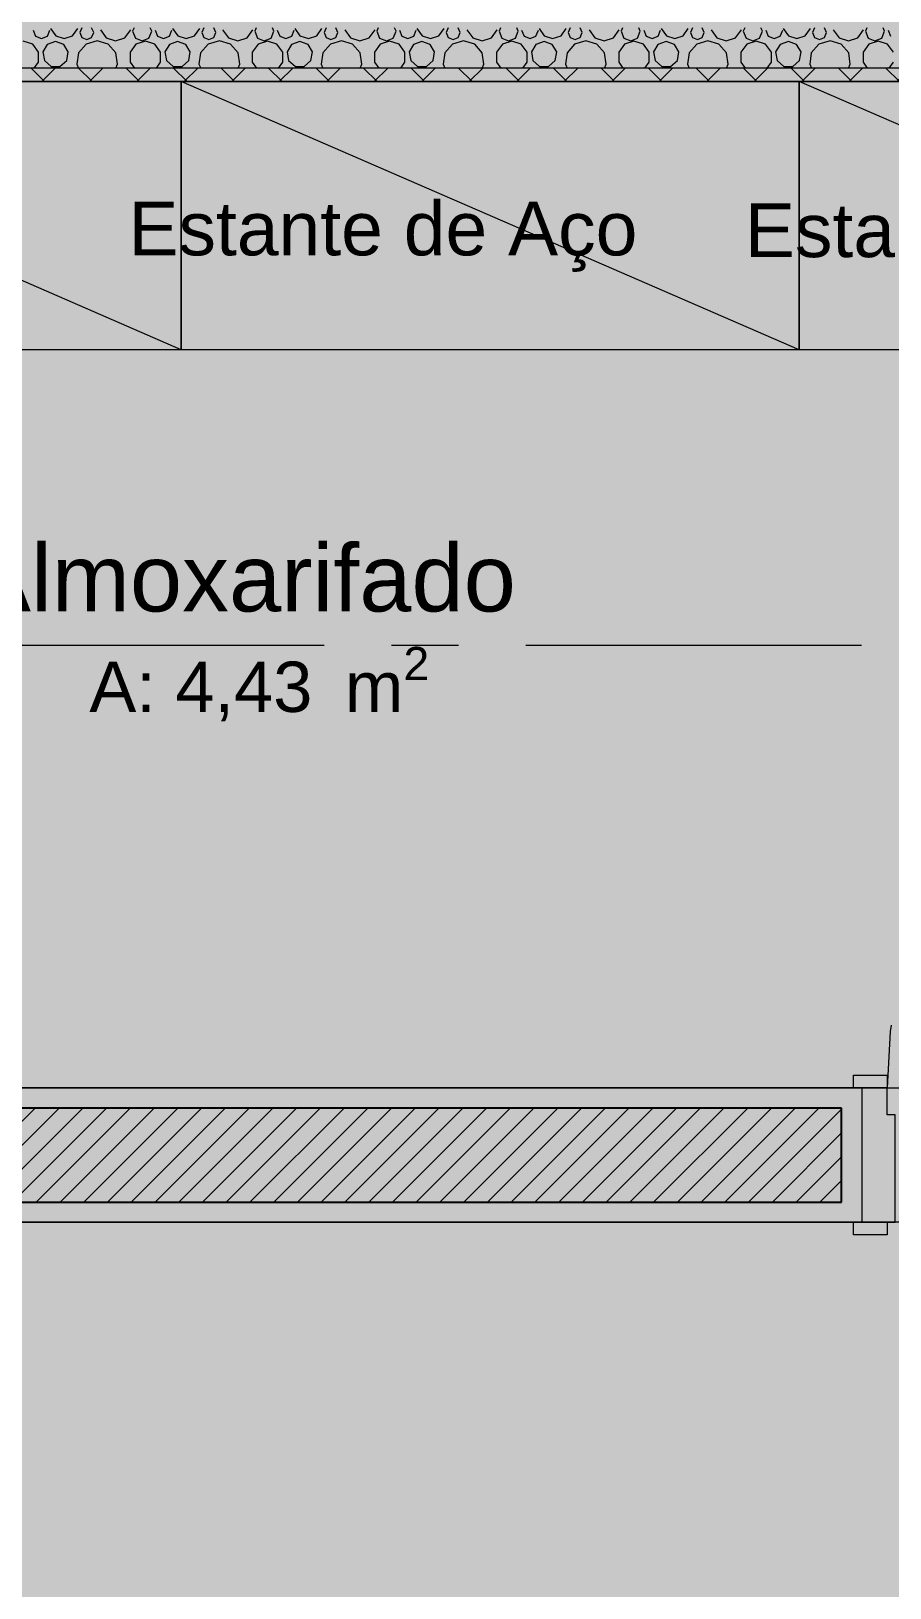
# Model space of a CAD drawing. Header units: metres. Extents: x -77 to 21.6, y -70.6 to -27.7.
# Drawn here: x -62.668 to -61.389, y -37.249 to -34.929 of the extents above; entities that cross this region are included whole.
import ezdxf

# ---------------------------------------------------------------- set-up
doc = ezdxf.new("R2010")
doc.units = ezdxf.units.M
doc.header["$MEASUREMENT"] = 0
doc.linetypes.add('Dashed', pattern=[0.07, 0.045, -0.025])
doc.linetypes.add('Dot & Dashed', pattern=[0.6, 0.5, -0.05, 0, -0.05])
for name, color, linetype, lineweight in [('0_Caneta_No__99', 7, 'Continuous', 20), ('MOBILIÁRIO_Caneta_No__96', 252, 'Continuous', 0), ('NOTAS-LAYOUT.EXEC_Caneta_No__99', 7, 'Continuous', 20), ('PAREDE CONSTRUIR_Caneta_No__241', 7, 'Continuous', 13), ('PAREDE CONSTRUIR_Caneta_No__3', 7, 'Continuous', 25), ('PAREDE CONSTRUIR_Caneta_No__83', 84, 'Continuous', 0), ('PAREDE CONSTRUIR_Caneta_No__96', 252, 'Continuous', 0), ('Portas Archicad_Caneta_No__241', 7, 'Continuous', 13), ('Selos de Zona Archicad_Caneta_No__11', 7, 'Continuous', 5)]:
    doc.layers.add(name, color=color, linetype=linetype, lineweight=lineweight)
for name, color, linetype, lineweight, true_color in [('LAJES.EST_Caneta_No__18', 7, 'Continuous', 0, 0xdfdfdf), ('LAJES.EST_Caneta_No__254', 7, 'Continuous', 0, 0xd1c9ad), ('Portas Archicad_Caneta_No__9', 7, 'Continuous', 5, 0x020202), ('Portas Archicad_Caneta_No__97', 7, 'Continuous', 5, 0x6b6b6b), ('ZONA_Caneta_No__56', 7, 'Continuous', 0, 0xffe495)]:
    doc.layers.add(name, color=color, linetype=linetype, lineweight=lineweight, true_color=true_color)
for name, color, linetype in [('MOBILIÁRIO', 7, 'Continuous'), ('NOTAS-LAYOUT.EXEC', 7, 'Continuous'), ('PAREDE CONSTRUIR', 7, 'Continuous'), ('Portas Archicad', 7, 'Continuous'), ('ZONA', 7, 'Continuous')]:
    doc.layers.add(name, color=color, linetype=linetype)
doc.styles.add('GENERATED_STYLE_1', font='arial.ttf')

# ---------------------------------------------------------------- blocks, each defined once
blk = doc.blocks.new('Almoxarifado_9_16_6', base_point=(-62.3279, -35.8076))
at = {"layer": 'Selos de Zona Archicad_Caneta_No__11', "color": 7, "lineweight": 5, "attachment_point": 2, "style": 'GENERATED_STYLE_1'}
for s, insert, char_height in [('\\A1;{\\pqc;\\pt0,0.55;\\fArial|b0|i0|c0|p0;\\W1.000000;Almoxarifado\\fArial|b0|i0|c0|p0;\\W1.000000;\\A1{\\H.66x;\\S^  ;}\\fArial|b0|i0|c0|p0;\\W1.000000;\\fArial|b0|i0|c0|p0;\\W1.000000;\\A1{\\H.66x;\\S^  ;}}', (-62.3279, -35.6937), 0.1), ('\\A1;{\\pqc;\\pt0,0.55;\\fArial|b0|i0|c0|p0;\\W1.000000;A: 4,43\\fArial|b0|i0|c0|p0;\\W1.000000;\\A1{\\H.66x;\\S^  ;}\\fArial|b0|i0|c0|p0;\\W1.000000; m\\fArial|b0|i0|c0|p0;\\W1.000000;\\A1{\\H.66x;\\S2^  ;}}', (-62.3279, -35.8465), 0.075)]:
    blk.add_mtext(s, dxfattribs=dict(at, insert=insert, char_height=char_height))
blk = doc.blocks.new('Door 26_4')
at = {"layer": 'Portas Archicad', "linetype": 'Continuous', "lineweight": 0, "true_color": 0xffffff}
for points in [[(0.412, 0.824), (0.372, 0.824), (0.372, 0), (0.412, 0)], [(-0.412, 0), (-0.412, 0.019), (-0.462, 0.019), (-0.462, 0)], [(-0.4, -0.2), (-0.4, -0.04), (-0.412, -0.04), (-0.412, 0), (-0.45, 0), (-0.45, -0.2)], [(0.45, -0.2), (0.45, 0), (0.412, 0), (0.412, -0.04), (0.4, -0.04), (0.4, -0.2)], [(0.412, 0.019), (0.412, 0), (0.462, 0), (0.462, 0.019)], [(-0.412, -0.219), (-0.412, -0.2), (-0.462, -0.2), (-0.462, -0.219)], [(0.412, -0.2), (0.412, -0.219), (0.462, -0.219), (0.462, -0.2)]]:
    blk.add_hatch(color=7, dxfattribs=at).paths.add_polyline_path(points)
at = {"layer": 'Portas Archicad_Caneta_No__241', "color": 7, "linetype": 'Continuous', "lineweight": 13}
for p, q in [((-0.462, 0), (-0.45, 0)), ((-0.462, 0), (-0.45, 0)), ((-0.45, 0), (-0.45, -0.03)), ((-0.45, 0), (-0.45, -0.03)), ((0.45, 0), (0.45, -0.03)), ((0.45, 0), (0.45, -0.03)), ((0.45, 0), (0.462, 0)), ((0.45, 0), (0.462, 0)), ((-0.45, -0.03), (-0.45, -0.17)), ((-0.45, -0.03), (-0.45, -0.17)), ((-0.45, -0.03), (-0.45, -0.17)), ((-0.45, -0.03), (-0.45, -0.17)), ((0.45, -0.03), (0.45, -0.17)), ((0.45, -0.03), (0.45, -0.17)), ((0.45, -0.03), (0.45, -0.17)), ((0.45, -0.03), (0.45, -0.17)), ((-0.45, -0.17), (-0.45, -0.2)), ((-0.45, -0.17), (-0.45, -0.2)), ((-0.45, -0.17), (-0.45, -0.2)), ((-0.45, -0.17), (-0.45, -0.2)), ((0.45, -0.17), (0.45, -0.2)), ((0.45, -0.17), (0.45, -0.2)), ((0.45, -0.17), (0.45, -0.2)), ((0.45, -0.17), (0.45, -0.2)), ((-0.462, -0.2), (-0.45, -0.2)), ((-0.462, -0.2), (-0.45, -0.2)), ((0.45, -0.2), (0.462, -0.2)), ((0.45, -0.2), (0.462, -0.2))]:
    blk.add_line(p, q, dxfattribs=at)
at = {"layer": 'Portas Archicad_Caneta_No__9', "color": 18, "linetype": 'Continuous', "lineweight": 5, "true_color": 0x020202}
for p, q in [((0.372, 0), (0.372, 0.824)), ((0.372, 0.824), (0.412, 0.824)), ((0.412, 0.824), (0.412, 0)), ((-0.462, 0), (-0.462, 0.019)), ((-0.462, 0.019), (-0.412, 0.019)), ((-0.412, 0), (-0.462, 0)), ((-0.412, 0), (-0.45, 0)), ((-0.45, 0), (-0.45, -0.2)), ((-0.412, 0.019), (-0.412, 0)), ((-0.412, -0.04), (-0.412, 0)), ((0.412, 0), (0.372, 0)), ((0.412, 0.019), (0.462, 0.019)), ((0.412, 0), (0.412, 0.019)), ((0.462, 0), (0.412, 0)), ((0.45, 0), (0.412, 0)), ((0.412, 0), (0.412, -0.04)), ((0.45, -0.2), (0.45, 0)), ((0.462, 0.019), (0.462, 0)), ((-0.4, -0.04), (-0.412, -0.04)), ((-0.4, -0.2), (-0.4, -0.04)), ((0.412, -0.04), (0.4, -0.04)), ((0.4, -0.04), (0.4, -0.2)), ((-0.462, -0.219), (-0.462, -0.2)), ((-0.462, -0.2), (-0.412, -0.2)), ((-0.45, -0.2), (-0.4, -0.2)), ((-0.412, -0.2), (-0.412, -0.219)), ((0.4, -0.2), (0.45, -0.2)), ((0.412, -0.2), (0.462, -0.2)), ((0.412, -0.219), (0.412, -0.2)), ((0.462, -0.2), (0.462, -0.219)), ((-0.412, -0.219), (-0.462, -0.219)), ((0.462, -0.219), (0.412, -0.219))]:
    blk.add_line(p, q, dxfattribs=at)
at = {"layer": 'Portas Archicad_Caneta_No__97', "color": 251, "linetype": 'Dashed', "lineweight": 5, "true_color": 0x6b6b6b}
blk.add_arc((0.412, 0), 0.824, 90, 180, dxfattribs=at)
blk = doc.blocks.new('*X124')
at = {"layer": 'PAREDE CONSTRUIR_Caneta_No__96', "color": 252, "linetype": 'Continuous', "lineweight": 0}
for p, q in [((-62.6648, -34.9272), (-62.6611, -34.9361)), ((-62.6611, -34.9361), (-62.6523, -34.9397)), ((-62.6523, -34.9397), (-62.6434, -34.9361)), ((-62.6434, -34.9361), (-62.6397, -34.9272)), ((-62.6388, -34.9249), (-62.6311, -34.9356)), ((-62.6311, -34.9356), (-62.6186, -34.9396)), ((-62.6186, -34.9396), (-62.6061, -34.9356)), ((-62.6061, -34.9356), (-62.5983, -34.9249)), ((-62.5922, -34.9238), (-62.5952, -34.9311)), ((-62.5952, -34.9311), (-62.5922, -34.9384)), ((-62.5922, -34.9384), (-62.5849, -34.9414)), ((-62.5849, -34.9414), (-62.5776, -34.9384)), ((-62.5745, -34.9311), (-62.5776, -34.9238)), ((-62.5776, -34.9384), (-62.5745, -34.9311)), ((-62.5643, -34.9267), (-62.5557, -34.9386)), ((-62.5557, -34.9386), (-62.5418, -34.9431)), ((-62.5418, -34.9431), (-62.5279, -34.9386)), ((-62.5279, -34.9386), (-62.5193, -34.9267)), ((-62.5144, -34.9238), (-62.5166, -34.929)), ((-62.5166, -34.929), (-62.5124, -34.9391)), ((-62.4922, -34.9391), (-62.488, -34.929)), ((-62.488, -34.929), (-62.4902, -34.9238)), ((-62.4829, -34.9272), (-62.4793, -34.9361)), ((-62.4793, -34.9361), (-62.4704, -34.9397)), ((-62.4704, -34.9397), (-62.4615, -34.9361)), ((-62.4615, -34.9361), (-62.4579, -34.9272)), ((-62.457, -34.9249), (-62.4492, -34.9356)), ((-62.4492, -34.9356), (-62.4367, -34.9396)), ((-62.4367, -34.9396), (-62.4242, -34.9356)), ((-62.4242, -34.9356), (-62.4165, -34.9249)), ((-62.4103, -34.9238), (-62.4134, -34.9311)), ((-62.4134, -34.9311), (-62.4103, -34.9384)), ((-62.4103, -34.9384), (-62.403, -34.9414)), ((-62.403, -34.9414), (-62.3957, -34.9384)), ((-62.3927, -34.9311), (-62.3957, -34.9238)), ((-62.3957, -34.9384), (-62.3927, -34.9311)), ((-62.3825, -34.9267), (-62.3739, -34.9386)), ((-62.3739, -34.9386), (-62.36, -34.9431)), ((-62.36, -34.9431), (-62.3461, -34.9386)), ((-62.3461, -34.9386), (-62.3375, -34.9267)), ((-62.3326, -34.9238), (-62.3348, -34.929)), ((-62.3348, -34.929), (-62.3306, -34.9391)), ((-62.3104, -34.9391), (-62.3062, -34.929)), ((-62.3062, -34.929), (-62.3083, -34.9238)), ((-62.3011, -34.9272), (-62.2974, -34.9361)), ((-62.2974, -34.9361), (-62.2885, -34.9397)), ((-62.2885, -34.9397), (-62.2797, -34.9361)), ((-62.2797, -34.9361), (-62.276, -34.9272)), ((-62.2751, -34.9249), (-62.2674, -34.9356)), ((-62.2674, -34.9356), (-62.2549, -34.9396)), ((-62.2549, -34.9396), (-62.2424, -34.9356)), ((-62.2424, -34.9356), (-62.2346, -34.9249)), ((-62.2285, -34.9238), (-62.2315, -34.9311)), ((-62.2315, -34.9311), (-62.2285, -34.9384)), ((-62.2285, -34.9384), (-62.2212, -34.9414)), ((-62.2212, -34.9414), (-62.2139, -34.9384)), ((-62.2108, -34.9311), (-62.2139, -34.9238)), ((-62.2139, -34.9384), (-62.2108, -34.9311)), ((-62.2006, -34.9267), (-62.192, -34.9386)), ((-62.192, -34.9386), (-62.1781, -34.9431)), ((-62.1781, -34.9431), (-62.1642, -34.9386)), ((-62.1642, -34.9386), (-62.1556, -34.9267)), ((-62.1507, -34.9238), (-62.1529, -34.929)), ((-62.1529, -34.929), (-62.1487, -34.9391)), ((-62.1285, -34.9391), (-62.1243, -34.929)), ((-62.1243, -34.929), (-62.1265, -34.9238)), ((-62.1192, -34.9272), (-62.1156, -34.9361)), ((-62.1156, -34.9361), (-62.1067, -34.9397)), ((-62.1067, -34.9397), (-62.0978, -34.9361)), ((-62.0978, -34.9361), (-62.0942, -34.9272)), ((-62.0932, -34.9249), (-62.0855, -34.9356)), ((-62.0855, -34.9356), (-62.073, -34.9396)), ((-62.073, -34.9396), (-62.0605, -34.9356)), ((-62.0605, -34.9356), (-62.0528, -34.9249)), ((-62.0466, -34.9238), (-62.0497, -34.9311)), ((-62.0497, -34.9311), (-62.0466, -34.9384)), ((-62.0466, -34.9384), (-62.0393, -34.9414)), ((-62.0393, -34.9414), (-62.032, -34.9384)), ((-62.029, -34.9311), (-62.032, -34.9238)), ((-62.032, -34.9384), (-62.029, -34.9311)), ((-62.0188, -34.9267), (-62.0102, -34.9386)), ((-62.0102, -34.9386), (-61.9963, -34.9431)), ((-61.9963, -34.9431), (-61.9824, -34.9386)), ((-61.9824, -34.9386), (-61.9738, -34.9267)), ((-61.9689, -34.9238), (-61.971, -34.929)), ((-61.971, -34.929), (-61.9669, -34.9391)), ((-61.9466, -34.9391), (-61.9425, -34.929)), ((-61.9425, -34.929), (-61.9446, -34.9238)), ((-61.9374, -34.9272), (-61.9337, -34.9361)), ((-61.9337, -34.9361), (-61.9248, -34.9397)), ((-61.9248, -34.9397), (-61.916, -34.9361)), ((-61.916, -34.9361), (-61.9123, -34.9272)), ((-61.9114, -34.9249), (-61.9037, -34.9356)), ((-61.9037, -34.9356), (-61.8912, -34.9396)), ((-61.8912, -34.9396), (-61.8786, -34.9356)), ((-61.8786, -34.9356), (-61.8709, -34.9249)), ((-61.8648, -34.9238), (-61.8678, -34.9311)), ((-61.8678, -34.9311), (-61.8648, -34.9384)), ((-61.8648, -34.9384), (-61.8575, -34.9414)), ((-61.8575, -34.9414), (-61.8502, -34.9384)), ((-61.8471, -34.9311), (-61.8502, -34.9238)), ((-61.8502, -34.9384), (-61.8471, -34.9311)), ((-61.8369, -34.9267), (-61.8283, -34.9386)), ((-61.8283, -34.9386), (-61.8144, -34.9431)), ((-61.8144, -34.9431), (-61.8005, -34.9386)), ((-61.8005, -34.9386), (-61.7919, -34.9267)), ((-61.787, -34.9238), (-61.7892, -34.929)), ((-61.7892, -34.929), (-61.785, -34.9391)), ((-61.7648, -34.9391), (-61.7606, -34.929)), ((-61.7606, -34.929), (-61.7628, -34.9238)), ((-61.7555, -34.9272), (-61.7519, -34.9361)), ((-61.7519, -34.9361), (-61.743, -34.9397)), ((-61.743, -34.9397), (-61.7341, -34.9361)), ((-61.7341, -34.9361), (-61.7305, -34.9272)), ((-61.7295, -34.9249), (-61.7218, -34.9356)), ((-61.7218, -34.9356), (-61.7093, -34.9396)), ((-61.7093, -34.9396), (-61.6968, -34.9356)), ((-61.6968, -34.9356), (-61.6891, -34.9249)), ((-61.6829, -34.9238), (-61.686, -34.9311)), ((-61.686, -34.9311), (-61.6829, -34.9384)), ((-61.6829, -34.9384), (-61.6756, -34.9414)), ((-61.6756, -34.9414), (-61.6683, -34.9384)), ((-61.6653, -34.9311), (-61.6683, -34.9238)), ((-61.6683, -34.9384), (-61.6653, -34.9311)), ((-61.6551, -34.9267), (-61.6465, -34.9386)), ((-61.6465, -34.9386), (-61.6326, -34.9431)), ((-61.6326, -34.9431), (-61.6187, -34.9386)), ((-61.6187, -34.9386), (-61.6101, -34.9267)), ((-61.6052, -34.9238), (-61.6073, -34.929)), ((-61.6073, -34.929), (-61.6032, -34.9391)), ((-61.5829, -34.9391), (-61.5788, -34.929)), ((-61.5788, -34.929), (-61.5809, -34.9238)), ((-61.5737, -34.9272), (-61.57, -34.9361)), ((-61.57, -34.9361), (-61.5611, -34.9397)), ((-61.5611, -34.9397), (-61.5523, -34.9361)), ((-61.5523, -34.9361), (-61.5486, -34.9272)), ((-61.5477, -34.9249), (-61.54, -34.9356)), ((-61.54, -34.9356), (-61.5274, -34.9396)), ((-61.5274, -34.9396), (-61.5149, -34.9356)), ((-61.5149, -34.9356), (-61.5072, -34.9249)), ((-61.5011, -34.9238), (-61.5041, -34.9311)), ((-61.5041, -34.9311), (-61.5011, -34.9384)), ((-61.5011, -34.9384), (-61.4938, -34.9414)), ((-61.4938, -34.9414), (-61.4865, -34.9384)), ((-61.4865, -34.9384), (-61.4834, -34.9311)), ((-61.4834, -34.9311), (-61.4864, -34.9238)), ((-61.4732, -34.9267), (-61.4646, -34.9386)), ((-61.4646, -34.9386), (-61.4507, -34.9431)), ((-61.4507, -34.9431), (-61.4368, -34.9386)), ((-61.4368, -34.9386), (-61.4282, -34.9267)), ((-61.4233, -34.9238), (-61.4255, -34.929)), ((-61.4255, -34.929), (-61.4213, -34.9391)), ((-61.4011, -34.9391), (-61.3969, -34.929)), ((-61.3969, -34.929), (-61.3991, -34.9238)), ((-61.3918, -34.9272), (-61.3881, -34.9361)), ((-62.6653, -34.9484), (-62.6793, -34.9438)), ((-62.6567, -34.9603), (-62.6653, -34.9484)), ((-62.6567, -34.975), (-62.6567, -34.9603)), ((-62.6436, -34.9486), (-62.6502, -34.9599)), ((-62.6502, -34.9599), (-62.6479, -34.9728)), ((-62.6313, -34.9441), (-62.6436, -34.9486)), ((-62.619, -34.9486), (-62.6313, -34.9441)), ((-62.6124, -34.9599), (-62.619, -34.9486)), ((-62.6147, -34.9728), (-62.6124, -34.9599)), ((-62.5971, -34.9612), (-62.5996, -34.9782)), ((-62.5858, -34.9481), (-62.5971, -34.9612)), ((-62.5693, -34.9433), (-62.5858, -34.9481)), ((-62.5527, -34.9481), (-62.5693, -34.9433)), ((-62.5414, -34.9612), (-62.5527, -34.9481)), ((-62.539, -34.9782), (-62.5414, -34.9612)), ((-62.5115, -34.9484), (-62.5202, -34.9603)), ((-62.5202, -34.9603), (-62.5202, -34.975)), ((-62.5124, -34.9391), (-62.5023, -34.9433)), ((-62.4975, -34.9438), (-62.5115, -34.9484)), ((-62.5023, -34.9433), (-62.4922, -34.9391)), ((-62.4835, -34.9484), (-62.4975, -34.9438)), ((-62.4748, -34.9603), (-62.4835, -34.9484)), ((-62.4748, -34.975), (-62.4748, -34.9603)), ((-62.4618, -34.9486), (-62.4684, -34.9599)), ((-62.4684, -34.9599), (-62.4661, -34.9728)), ((-62.4495, -34.9441), (-62.4618, -34.9486)), ((-62.4371, -34.9486), (-62.4495, -34.9441)), ((-62.4306, -34.9599), (-62.4371, -34.9486)), ((-62.4329, -34.9728), (-62.4306, -34.9599)), ((-62.4153, -34.9612), (-62.4177, -34.9782)), ((-62.404, -34.9481), (-62.4153, -34.9612)), ((-62.3874, -34.9433), (-62.404, -34.9481)), ((-62.3709, -34.9481), (-62.3874, -34.9433)), ((-62.3596, -34.9612), (-62.3709, -34.9481)), ((-62.3571, -34.9782), (-62.3596, -34.9612)), ((-62.3297, -34.9484), (-62.3383, -34.9603)), ((-62.3383, -34.9603), (-62.3383, -34.975)), ((-62.3306, -34.9391), (-62.3205, -34.9433)), ((-62.3156, -34.9438), (-62.3297, -34.9484)), ((-62.3205, -34.9433), (-62.3104, -34.9391)), ((-62.3016, -34.9484), (-62.3156, -34.9438)), ((-62.2929, -34.9603), (-62.3016, -34.9484)), ((-62.2929, -34.975), (-62.2929, -34.9603)), ((-62.2799, -34.9486), (-62.2865, -34.9599)), ((-62.2865, -34.9599), (-62.2842, -34.9728)), ((-62.2676, -34.9441), (-62.2799, -34.9486)), ((-62.2553, -34.9486), (-62.2676, -34.9441)), ((-62.2487, -34.9599), (-62.2553, -34.9486)), ((-62.251, -34.9728), (-62.2487, -34.9599)), ((-62.2334, -34.9612), (-62.2359, -34.9782)), ((-62.2221, -34.9481), (-62.2334, -34.9612)), ((-62.2056, -34.9433), (-62.2221, -34.9481)), ((-62.189, -34.9481), (-62.2056, -34.9433)), ((-62.1777, -34.9612), (-62.189, -34.9481)), ((-62.1753, -34.9782), (-62.1777, -34.9612)), ((-62.1478, -34.9484), (-62.1565, -34.9603)), ((-62.1565, -34.9603), (-62.1565, -34.975)), ((-62.1487, -34.9391), (-62.1386, -34.9433)), ((-62.1338, -34.9438), (-62.1478, -34.9484)), ((-62.1386, -34.9433), (-62.1285, -34.9391)), ((-62.1198, -34.9484), (-62.1338, -34.9438)), ((-62.1111, -34.9603), (-62.1198, -34.9484)), ((-62.1111, -34.975), (-62.1111, -34.9603)), ((-62.0981, -34.9486), (-62.1046, -34.9599)), ((-62.1046, -34.9599), (-62.1024, -34.9728)), ((-62.0858, -34.9441), (-62.0981, -34.9486)), ((-62.0734, -34.9486), (-62.0858, -34.9441)), ((-62.0669, -34.9599), (-62.0734, -34.9486)), ((-62.0692, -34.9728), (-62.0669, -34.9599)), ((-62.0515, -34.9612), (-62.054, -34.9782)), ((-62.0403, -34.9481), (-62.0515, -34.9612)), ((-62.0237, -34.9433), (-62.0403, -34.9481)), ((-62.0072, -34.9481), (-62.0237, -34.9433)), ((-61.9959, -34.9612), (-62.0072, -34.9481)), ((-61.9934, -34.9782), (-61.9959, -34.9612)), ((-61.9659, -34.9484), (-61.9746, -34.9603)), ((-61.9746, -34.9603), (-61.9746, -34.975)), ((-61.9669, -34.9391), (-61.9568, -34.9433)), ((-61.9519, -34.9438), (-61.9659, -34.9484)), ((-61.9568, -34.9433), (-61.9466, -34.9391)), ((-61.9379, -34.9484), (-61.9519, -34.9438)), ((-61.9292, -34.9603), (-61.9379, -34.9484)), ((-61.9292, -34.975), (-61.9292, -34.9603)), ((-61.9162, -34.9486), (-61.9228, -34.9599)), ((-61.9228, -34.9599), (-61.9205, -34.9728)), ((-61.9039, -34.9441), (-61.9162, -34.9486)), ((-61.8916, -34.9486), (-61.9039, -34.9441)), ((-61.885, -34.9599), (-61.8916, -34.9486)), ((-61.8873, -34.9728), (-61.885, -34.9599)), ((-61.8697, -34.9612), (-61.8721, -34.9782)), ((-61.8584, -34.9481), (-61.8697, -34.9612)), ((-61.8419, -34.9433), (-61.8584, -34.9481)), ((-61.8253, -34.9481), (-61.8419, -34.9433)), ((-61.814, -34.9612), (-61.8253, -34.9481)), ((-61.8116, -34.9782), (-61.814, -34.9612)), ((-61.7841, -34.9484), (-61.7928, -34.9603)), ((-61.7928, -34.9603), (-61.7928, -34.975)), ((-61.785, -34.9391), (-61.7749, -34.9433)), ((-61.7701, -34.9438), (-61.7841, -34.9484)), ((-61.7749, -34.9433), (-61.7648, -34.9391)), ((-61.7561, -34.9484), (-61.7701, -34.9438)), ((-61.7474, -34.9603), (-61.7561, -34.9484)), ((-61.7474, -34.975), (-61.7474, -34.9603)), ((-61.7344, -34.9486), (-61.7409, -34.9599)), ((-61.7409, -34.9599), (-61.7387, -34.9728)), ((-61.7221, -34.9441), (-61.7344, -34.9486)), ((-61.7097, -34.9486), (-61.7221, -34.9441)), ((-61.7032, -34.9599), (-61.7097, -34.9486)), ((-61.7054, -34.9728), (-61.7032, -34.9599)), ((-61.6878, -34.9612), (-61.6903, -34.9782)), ((-61.6765, -34.9481), (-61.6878, -34.9612)), ((-61.66, -34.9433), (-61.6765, -34.9481)), ((-61.6435, -34.9481), (-61.66, -34.9433)), ((-61.6322, -34.9612), (-61.6435, -34.9481)), ((-61.6297, -34.9782), (-61.6322, -34.9612)), ((-61.6022, -34.9484), (-61.6109, -34.9603)), ((-61.6109, -34.9603), (-61.6109, -34.975)), ((-61.6032, -34.9391), (-61.593, -34.9433)), ((-61.5882, -34.9438), (-61.6022, -34.9484)), ((-61.593, -34.9433), (-61.5829, -34.9391)), ((-61.5742, -34.9484), (-61.5882, -34.9438)), ((-61.5655, -34.9603), (-61.5742, -34.9484)), ((-61.5655, -34.975), (-61.5655, -34.9603)), ((-61.5525, -34.9486), (-61.5591, -34.9599)), ((-61.5591, -34.9599), (-61.5568, -34.9728)), ((-61.5402, -34.9441), (-61.5525, -34.9486)), ((-61.5279, -34.9486), (-61.5402, -34.9441)), ((-61.5213, -34.9599), (-61.5279, -34.9486)), ((-61.5236, -34.9728), (-61.5213, -34.9599)), ((-61.506, -34.9612), (-61.5084, -34.9782)), ((-61.4947, -34.9481), (-61.506, -34.9612)), ((-61.4781, -34.9433), (-61.4947, -34.9481)), ((-61.4616, -34.9481), (-61.4781, -34.9433)), ((-61.4503, -34.9612), (-61.4616, -34.9481)), ((-61.4479, -34.9782), (-61.4503, -34.9612)), ((-61.4204, -34.9484), (-61.429, -34.9603)), ((-61.429, -34.9603), (-61.429, -34.975)), ((-61.4213, -34.9391), (-61.4112, -34.9433)), ((-61.4064, -34.9438), (-61.4204, -34.9484)), ((-61.4112, -34.9433), (-61.4011, -34.9391)), ((-61.3923, -34.9484), (-61.4064, -34.9438)), ((-61.3837, -34.9603), (-61.3923, -34.9484)), ((-62.663, -34.9838), (-62.6567, -34.975)), ((-62.6479, -34.9728), (-62.6379, -34.9813)), ((-62.6379, -34.9813), (-62.6248, -34.9813)), ((-62.6248, -34.9813), (-62.6147, -34.9728)), ((-62.5996, -34.9782), (-62.597, -34.9838)), ((-62.5415, -34.9838), (-62.539, -34.9782)), ((-62.5202, -34.975), (-62.5138, -34.9838)), ((-62.4811, -34.9838), (-62.4748, -34.975)), ((-62.4661, -34.9728), (-62.456, -34.9813)), ((-62.456, -34.9813), (-62.4429, -34.9813)), ((-62.4429, -34.9813), (-62.4329, -34.9728)), ((-62.4177, -34.9782), (-62.4152, -34.9838)), ((-62.3596, -34.9838), (-62.3571, -34.9782)), ((-62.3383, -34.975), (-62.332, -34.9838)), ((-62.2993, -34.9838), (-62.2929, -34.975)), ((-62.2842, -34.9728), (-62.2742, -34.9813)), ((-62.2742, -34.9813), (-62.2611, -34.9813)), ((-62.2611, -34.9813), (-62.251, -34.9728)), ((-62.2359, -34.9782), (-62.2333, -34.9838)), ((-62.1778, -34.9838), (-62.1753, -34.9782)), ((-62.1565, -34.975), (-62.1501, -34.9838)), ((-62.1174, -34.9838), (-62.1111, -34.975)), ((-62.1024, -34.9728), (-62.0923, -34.9813)), ((-62.0923, -34.9813), (-62.0792, -34.9813)), ((-62.0792, -34.9813), (-62.0692, -34.9728)), ((-62.054, -34.9782), (-62.0515, -34.9838)), ((-61.9959, -34.9838), (-61.9934, -34.9782)), ((-61.9746, -34.975), (-61.9683, -34.9838)), ((-61.9356, -34.9838), (-61.9292, -34.975)), ((-61.9205, -34.9728), (-61.9105, -34.9813)), ((-61.9105, -34.9813), (-61.8973, -34.9813)), ((-61.8973, -34.9813), (-61.8873, -34.9728)), ((-61.8721, -34.9782), (-61.8696, -34.9838)), ((-61.8141, -34.9838), (-61.8116, -34.9782)), ((-61.7928, -34.975), (-61.7864, -34.9838)), ((-61.7537, -34.9838), (-61.7474, -34.975)), ((-61.7387, -34.9728), (-61.7286, -34.9813)), ((-61.7286, -34.9813), (-61.7155, -34.9813)), ((-61.7155, -34.9813), (-61.7054, -34.9728)), ((-61.6903, -34.9782), (-61.6878, -34.9838)), ((-61.6322, -34.9838), (-61.6297, -34.9782)), ((-61.6109, -34.975), (-61.6046, -34.9838)), ((-61.5719, -34.9838), (-61.5655, -34.975)), ((-61.5568, -34.9728), (-61.5468, -34.9813)), ((-61.5468, -34.9813), (-61.5336, -34.9813)), ((-61.5336, -34.9813), (-61.5236, -34.9728)), ((-61.5084, -34.9782), (-61.5059, -34.9838)), ((-61.4504, -34.9838), (-61.4479, -34.9782)), ((-61.429, -34.975), (-61.4227, -34.9838)), ((-61.39, -34.9838), (-61.3837, -34.975))]:
    blk.add_line(p, q, dxfattribs=at)
blk = doc.blocks.new('Flexible Shelf 26[5]_6', base_point=(-62.444, -35.4038))
at = {"layer": 'MOBILIÁRIO_Caneta_No__96', "color": 252, "linetype": 'Continuous', "lineweight": 13}
blk.add_line((-62.444, -35.4038), (-63.364, -35.0038), dxfattribs=at)
at = {"layer": 'MOBILIÁRIO_Caneta_No__96', "color": 252, "linetype": 'Continuous', "lineweight": 13, "flags": 128}
blk.add_lwpolyline([(-62.444, -35.4038), (-63.364, -35.4038), (-63.364, -35.0038), (-62.444, -35.0038)], close=True, dxfattribs=at)
blk = doc.blocks.new('Flexible Shelf 26[6]_6', base_point=(-61.524, -35.4038))
at = {"layer": 'MOBILIÁRIO_Caneta_No__96', "color": 252, "linetype": 'Continuous', "lineweight": 13}
blk.add_line((-61.524, -35.4038), (-62.444, -35.0038), dxfattribs=at)
at = {"layer": 'MOBILIÁRIO_Caneta_No__96', "color": 252, "linetype": 'Continuous', "lineweight": 13, "flags": 128}
blk.add_lwpolyline([(-61.524, -35.4038), (-62.444, -35.4038), (-62.444, -35.0038), (-61.524, -35.0038)], close=True, dxfattribs=at)
blk = doc.blocks.new('Flexible Shelf 26[7]_6', base_point=(-60.604, -35.4038))
at = {"layer": 'MOBILIÁRIO_Caneta_No__96', "color": 252, "linetype": 'Continuous', "lineweight": 13}
blk.add_line((-60.604, -35.4038), (-61.524, -35.0038), dxfattribs=at)
at = {"layer": 'MOBILIÁRIO_Caneta_No__96', "color": 252, "linetype": 'Continuous', "lineweight": 13, "flags": 128}
blk.add_lwpolyline([(-60.604, -35.4038), (-61.524, -35.4038), (-61.524, -35.0038), (-60.604, -35.0038)], close=True, dxfattribs=at)
blk = doc.blocks.new('Label_147_6', base_point=(-62.4052, -35.1587))
at = {"layer": 'NOTAS-LAYOUT.EXEC_Caneta_No__99', "color": 7, "lineweight": 20, "insert": (-62.0312, -35.183), "char_height": 0.08, "attachment_point": 2, "style": 'GENERATED_STYLE_1'}
blk.add_mtext('\\A1;{\\pqc;\\pt0,99;\\fArial|b0|i0|c0|p0;\\W1.000000;Estante de Aço\\fArial|b0|i0|c0|p0;\\W1.000000;\\A1{\\H.66x;\\S^  ;}\\fArial|b0|i0|c0|p0;\\W1.000000;\\fArial|b0|i0|c0|p0;\\W1.000000;\\A1{\\H.66x;\\S^  ;}\\fArial|b0|i0|c0|p0;\\W1.000000;\\fArial|b0|i0|c0|p0;\\W1.000000;\\fArial|b0|i0|c0|p0;\\W1.000000;\\fArial|b0|i0|c0|p0;\\W1.000000;\\fArial|b0|i0|c0|p0;\\W1.000000;\\fArial|b0|i0|c0|p0;\\W1.000000;\\fArial|b0|i0|c0|p0;\\W1.000000;\\A1{\\H.66x;\\S^  ;}\\fArial|b0|i0|c0|p0;\\W1.000000;\\fArial|b0|i0|c0|p0;\\W1.000000;\\A1{\\H.66x;\\S^  ;}\\fArial|b0|i0|c0|p0;\\W1.000000;\\fArial|b0|i0|c0|p0;\\W1.000000;\\fArial|b0|i0|c0|p0;\\W1.000000;\\fArial|b0|i0|c0|p0;\\W1.000000;\\fArial|b0|i0|c0|p0;\\W1.000000;\\fArial|b0|i0|c0|p0;\\W1.000000;\\fArial|b0|i0|c0|p0;\\W1.000000;\\A1{\\H.66x;\\S^  ;}\\fArial|b0|i0|c0|p0;\\W1.000000;\\fArial|b0|i0|c0|p0;\\W1.000000;\\A1{\\H.66x;\\S^  ;}\\fArial|b0|i0|c0|p0;\\W1.000000;\\fArial|b0|i0|c0|p0;\\W1.000000;\\fArial|b0|i0|c0|p0;\\W1.000000;\\fArial|b0|i0|c0|p0;\\W1.000000;\\fArial|b0|i0|c0|p0;\\W1.000000;\\fArial|b0|i0|c0|p0;\\W1.000000;\\fArial|b0|i0|c0|p0;\\W1.000000;\\A1{\\H.66x;\\S^  ;}\\fArial|b0|i0|c0|p0;\\W1.000000;\\fArial|b0|i0|c0|p0;\\W1.000000;\\A1{\\H.66x;\\S^  ;}\\fArial|b0|i0|c0|p0;\\W1.000000;\\fArial|b0|i0|c0|p0;\\W1.000000;\\fArial|b0|i0|c0|p0;\\W1.000000;\\fArial|b0|i0|c0|p0;\\W1.000000;\\fArial|b0|i0|c0|p0;\\W1.000000;\\fArial|b0|i0|c0|p0;\\W1.000000;\\fArial|b0|i0|c0|p0;\\W1.000000;\\A1{\\H.66x;\\S^  ;}\\fArial|b0|i0|c0|p0;\\W1.000000;\\fArial|b0|i0|c0|p0;\\W1.000000;\\A1{\\H.66x;\\S^  ;}\\fArial|b0|i0|c0|p0;\\W1.000000;\\fArial|b0|i0|c0|p0;\\W1.000000;\\fArial|b0|i0|c0|p0;\\W1.000000;\\fArial|b0|i0|c0|p0;\\W1.000000;\\fArial|b0|i0|c0|p0;\\W1.000000;\\fArial|b0|i0|c0|p0;\\W1.000000;\\fArial|b0|i0|c0|p0;\\W1.000000;\\A1{\\H.66x;\\S^  ;}\\fArial|b0|i0|c0|p0;\\W1.000000;}', dxfattribs=at)
blk = doc.blocks.new('Label_148_6', base_point=(-61.4873, -35.1612))
at = {"layer": 'NOTAS-LAYOUT.EXEC_Caneta_No__99', "color": 7, "lineweight": 20, "insert": (-61.1133, -35.1856), "char_height": 0.08, "attachment_point": 2, "style": 'GENERATED_STYLE_1'}
blk.add_mtext('\\A1;{\\pqc;\\pt0,99;\\fArial|b0|i0|c0|p0;\\W1.000000;Estante de Aço\\fArial|b0|i0|c0|p0;\\W1.000000;\\A1{\\H.66x;\\S^  ;}\\fArial|b0|i0|c0|p0;\\W1.000000;\\fArial|b0|i0|c0|p0;\\W1.000000;\\A1{\\H.66x;\\S^  ;}\\fArial|b0|i0|c0|p0;\\W1.000000;\\fArial|b0|i0|c0|p0;\\W1.000000;\\fArial|b0|i0|c0|p0;\\W1.000000;\\fArial|b0|i0|c0|p0;\\W1.000000;\\fArial|b0|i0|c0|p0;\\W1.000000;\\fArial|b0|i0|c0|p0;\\W1.000000;\\fArial|b0|i0|c0|p0;\\W1.000000;\\A1{\\H.66x;\\S^  ;}\\fArial|b0|i0|c0|p0;\\W1.000000;\\fArial|b0|i0|c0|p0;\\W1.000000;\\A1{\\H.66x;\\S^  ;}\\fArial|b0|i0|c0|p0;\\W1.000000;\\fArial|b0|i0|c0|p0;\\W1.000000;\\fArial|b0|i0|c0|p0;\\W1.000000;\\fArial|b0|i0|c0|p0;\\W1.000000;\\fArial|b0|i0|c0|p0;\\W1.000000;\\fArial|b0|i0|c0|p0;\\W1.000000;\\fArial|b0|i0|c0|p0;\\W1.000000;\\A1{\\H.66x;\\S^  ;}\\fArial|b0|i0|c0|p0;\\W1.000000;\\fArial|b0|i0|c0|p0;\\W1.000000;\\A1{\\H.66x;\\S^  ;}\\fArial|b0|i0|c0|p0;\\W1.000000;\\fArial|b0|i0|c0|p0;\\W1.000000;\\fArial|b0|i0|c0|p0;\\W1.000000;\\fArial|b0|i0|c0|p0;\\W1.000000;\\fArial|b0|i0|c0|p0;\\W1.000000;\\fArial|b0|i0|c0|p0;\\W1.000000;\\fArial|b0|i0|c0|p0;\\W1.000000;\\A1{\\H.66x;\\S^  ;}\\fArial|b0|i0|c0|p0;\\W1.000000;\\fArial|b0|i0|c0|p0;\\W1.000000;\\A1{\\H.66x;\\S^  ;}\\fArial|b0|i0|c0|p0;\\W1.000000;\\fArial|b0|i0|c0|p0;\\W1.000000;\\fArial|b0|i0|c0|p0;\\W1.000000;\\fArial|b0|i0|c0|p0;\\W1.000000;\\fArial|b0|i0|c0|p0;\\W1.000000;\\fArial|b0|i0|c0|p0;\\W1.000000;\\fArial|b0|i0|c0|p0;\\W1.000000;\\A1{\\H.66x;\\S^  ;}\\fArial|b0|i0|c0|p0;\\W1.000000;\\fArial|b0|i0|c0|p0;\\W1.000000;\\A1{\\H.66x;\\S^  ;}\\fArial|b0|i0|c0|p0;\\W1.000000;\\fArial|b0|i0|c0|p0;\\W1.000000;\\fArial|b0|i0|c0|p0;\\W1.000000;\\fArial|b0|i0|c0|p0;\\W1.000000;\\fArial|b0|i0|c0|p0;\\W1.000000;\\fArial|b0|i0|c0|p0;\\W1.000000;\\fArial|b0|i0|c0|p0;\\W1.000000;\\A1{\\H.66x;\\S^  ;}\\fArial|b0|i0|c0|p0;\\W1.000000;}', dxfattribs=at)

msp = doc.modelspace()

# ---------------------------------------------------------------- hatches: boundary and pattern name
at = {"layer": 'LAJES.EST_Caneta_No__18', "linetype": 'Continuous', "lineweight": 0, "true_color": 0xdfdfdf}
h = msp.add_hatch(dxfattribs=at)
h.set_pattern_fill('Piso_Externo__0006', color=254, style=0, pattern_type=2)
h.set_pattern_definition([(45, (0, 0.6), (-0.1909188, 0.1909188), [0, -0.18, 0, -0.27]), (110, (0.6, 0.6), (0.253717, 0.09234544), [0, -0.132, 0, -0.228])])
h.paths.add_polyline_path([(-76.514, -65.1016), (-73.814, -65.1016, -0.414214), (-75.814, -67.1016), (-66.814, -67.1016, -0.414214), (-68.814, -65.1016), (-68.814, -62.301), (-68.814, -45.4002, -0.414214), (-66.514, -43.1002), (-65.914, -43.1002), (-65.914, -42.3002), (-66.514, -42.3002), (-66.514, -38.2041), (-65.114, -38.2041), (-65.114, -36.7038), (-66.514, -36.7038), (-66.514, -32.5997), (-65.114, -32.5997), (-56.714, -32.5997), (-53.814, -32.5997), (-44.014, -32.5997), (-44.014, -42.3002), (-53.814, -42.3002), (-53.814, -47.1002), (-44.014, -47.1002), (-44.014, -50.8516), (-45.6136, -50.8516), (-45.6136, -52.3506), (-44.014, -52.3506), (-44.014, -60.3006), (-48.9163, -60.3006), (-48.9163, -61.1006), (-44.3609, -61.1006), (-44.3609, -67.1016), (-44.014, -67.1016), (-41.514, -67.1016), (-41.514, -28.1016), (-41.714, -28.1016), (-41.714, -60.3006), (-43.014, -60.3006), (-43.014, -30.0016), (-66.514, -30.0016), (-66.514, -28.1016), (-76.514, -28.1016)])
h.paths.add_polyline_path([(-73.814, -45.1016), (-76.314, -45.1016), (-76.314, -43.0892), (-75.7984, -43.0908, -0.414214), (-73.8139, -45.0876)], flags=0)
h.paths.add_polyline_path([(-73.814, -45.5846, -0.009328), (-73.814, -45.6604)], flags=0)
h.paths.add_polyline_path([(-52.814, -46.3002), (-52.814, -43.1002), (-44.014, -43.1002), (-44.014, -46.3002)], flags=0)
h.paths.add_polyline_path([(-67.714, -34.1), (-76.314, -34.1), (-76.314, -32.5997), (-67.714, -32.5997)], flags=0)
at = {"layer": 'LAJES.EST_Caneta_No__254', "linetype": 'Continuous', "lineweight": 0, "true_color": 0xd1c9ad}
h = msp.add_hatch(dxfattribs=at)
h.set_pattern_fill('Haie_OD_0006', color=9, style=0, pattern_type=2)
h.set_pattern_definition([(45, (0, 0.5), (-0.159099, 0.159099), [0, -0.15, 0, -0.225]), (110, (0.5, 0.5), (0.21143084, 0.07695453), [0, -0.11, 0, -0.19])])
h.paths.add_polyline_path([(-65.114, -47.1002), (-66.514, -47.1002), (-66.514, -60.3006), (-56.514, -60.3006), (-44.014, -60.3006), (-44.014, -56.6006), (-50.5957, -56.6006), (-50.5957, -54.2479), (-52.6157, -54.2479), (-52.6157, -52.5506), (-50.5957, -52.5506), (-45.6136, -52.5506), (-45.6136, -50.8516), (-44.014, -50.8516), (-44.014, -47.1002), (-53.814, -47.1002), (-53.814, -42.3002), (-44.014, -42.3002), (-44.014, -37.1002), (-51.174, -37.1002), (-51.174, -32.5997), (-53.814, -32.5997), (-56.714, -32.5997), (-58.7637, -32.5997), (-58.7637, -34.9038), (-63.464, -34.9038), (-63.464, -36.5038), (-65.114, -36.5038), (-65.114, -38.4037), (-63.464, -38.4037), (-63.464, -42.1002), (-65.114, -42.1002), (-65.114, -42.3002)])
h.paths.add_polyline_path([(-60.5596, -42.1002), (-60.5596, -38.4037), (-58.8637, -38.4037), (-58.8637, -42.1002)], flags=0)
h.paths.add_polyline_path([(-59.064, -48.7001), (-59.064, -47.3002), (-56.714, -47.3002), (-56.714, -48.7001)], flags=0)
at = {"layer": 'PAREDE CONSTRUIR', "linetype": 'Continuous', "lineweight": 0, "true_color": 0xffffff}
for points in [[(-63.464, -36.5338), (-61.431, -36.5338), (-61.431, -36.5038), (-63.464, -36.5038)], [(-61.461, -36.6738), (-61.431, -36.7038), (-61.431, -36.5338), (-61.461, -36.5338)], [(-63.464, -36.7038), (-61.431, -36.7038), (-61.461, -36.6738), (-63.464, -36.6738)]]:
    msp.add_hatch(color=7, dxfattribs=at).paths.add_polyline_path(points)
at = {"layer": 'PAREDE CONSTRUIR', "linetype": 'Continuous', "lineweight": 0, "true_color": 0x000000}
h = msp.add_hatch(dxfattribs=at)
h.set_pattern_fill('common_brick_0006', color=18, style=0, pattern_type=2)
h.set_pattern_definition([(45, (0, 0), (-0.0176776695, 0.0176776695), [])])
h.paths.add_polyline_path([(-63.464, -36.5338), (-63.464, -36.6738), (-61.461, -36.6738), (-61.461, -36.5338)])
at = {"layer": 'PAREDE CONSTRUIR_Caneta_No__83', "linetype": 'Continuous', "lineweight": 0}
h = msp.add_hatch(dxfattribs=at)
h.set_pattern_fill('Placomur_0006', color=84, style=0, pattern_type=2)
h.set_pattern_definition([(45, (0, 0), (-0.03535534, 0.03535534), []), (135, (0, 0), (0.03535534, 0.03535534), [])])
h.paths.add_polyline_path([(-60.2071, -34.9838), (-63.364, -34.9838), (-63.364, -35.0038), (-60.2071, -35.0038)])

# ---------------------------------------------------------------- linework, layer by layer
at = {"layer": '0_Caneta_No__99', "color": 7, "linetype": 'Dot & Dashed', "lineweight": 20}
msp.add_line((-41.4312, -35.8446), (-76.7059, -35.8446), dxfattribs=at)
at = {"layer": 'PAREDE CONSTRUIR_Caneta_No__241', "color": 7, "linetype": 'Continuous', "lineweight": 13}
for p, q in [((-60.2271, -34.9838), (-63.364, -34.9838)), ((-61.443, -36.5038), (-61.431, -36.5038)), ((-61.431, -36.5038), (-61.431, -36.5338)), ((-61.431, -36.5338), (-61.431, -36.6738)), ((-61.431, -36.5338), (-61.431, -36.6738)), ((-61.431, -36.6738), (-61.431, -36.7038)), ((-61.431, -36.6738), (-61.431, -36.7038)), ((-61.443, -36.7038), (-61.431, -36.7038))]:
    msp.add_line(p, q, dxfattribs=at)
at = {"layer": 'PAREDE CONSTRUIR_Caneta_No__241', "color": 7, "linetype": 'Continuous', "lineweight": 13, "flags": 128}
for points in [[(-63.364, -35.0038), (-60.4139, -35.0038)], [(-61.431, -36.5038), (-63.464, -36.5038)], [(-63.464, -36.7038), (-61.431, -36.7038)]]:
    msp.add_lwpolyline(points, dxfattribs=at)
at = {"layer": 'PAREDE CONSTRUIR_Caneta_No__3', "color": 7, "linetype": 'Continuous', "lineweight": 25}
for p, q in [((-61.461, -36.5338), (-63.464, -36.5338)), ((-61.461, -36.6738), (-61.461, -36.5338)), ((-63.464, -36.6738), (-61.461, -36.6738))]:
    msp.add_line(p, q, dxfattribs=at)
at = {"layer": 'ZONA_Caneta_No__56', "color": 41, "linetype": 'Continuous', "lineweight": 0, "true_color": 0xffe495, "flags": 128}
for points in [[(-60.4139, -35.0038), (-63.364, -35.0038), (-63.364, -36.5038), (-60.4139, -36.5038)], [(-64.914, -36.7038), (-64.914, -38.2037), (-56.514, -38.2037), (-56.514, -52.5506), (-62.614, -52.5506), (-62.614, -54.0506), (-56.514, -54.0506), (-56.514, -56.6006), (-54.014, -56.6006), (-54.014, -52.3506), (-45.8136, -52.3506), (-45.8136, -50.8516), (-54.014, -50.8516), (-54.014, -36.7038), (-56.514, -36.7038)]]:
    msp.add_lwpolyline(points, close=True, dxfattribs=at)

# ---------------------------------------------------------------- block references
at = {"layer": 'MOBILIÁRIO', "color": 252, "linetype": 'Continuous', "lineweight": 0}
for name, p in [('Flexible Shelf 26[5]_6', (-62.444, -35.4038)), ('Flexible Shelf 26[6]_6', (-61.524, -35.4038)), ('Flexible Shelf 26[7]_6', (-60.604, -35.4038))]:
    msp.add_blockref(name, p, dxfattribs=at)
at = {"layer": 'NOTAS-LAYOUT.EXEC', "color": 251, "linetype": 'Continuous', "lineweight": 5, "true_color": 0x6b6b6b}
for name, p in [('Label_147_6', (-62.4052, -35.1587)), ('Label_148_6', (-61.4873, -35.1612))]:
    msp.add_blockref(name, p, dxfattribs=at)
at = {"layer": 'PAREDE CONSTRUIR', "color": 7, "lineweight": 13}
msp.add_blockref('*X124', (0, 0), dxfattribs=at)
at = {"layer": 'Portas Archicad', "color": 252, "linetype": 'Continuous', "lineweight": 0}
msp.add_blockref('Door 26_4', (-60.981, -36.5038), dxfattribs=at)
at = {"layer": 'ZONA', "color": 7, "linetype": 'Continuous', "lineweight": 0}
msp.add_blockref('Almoxarifado_9_16_6', (-62.3279, -35.8076), dxfattribs=at)

doc.saveas('drawing.dxf')
